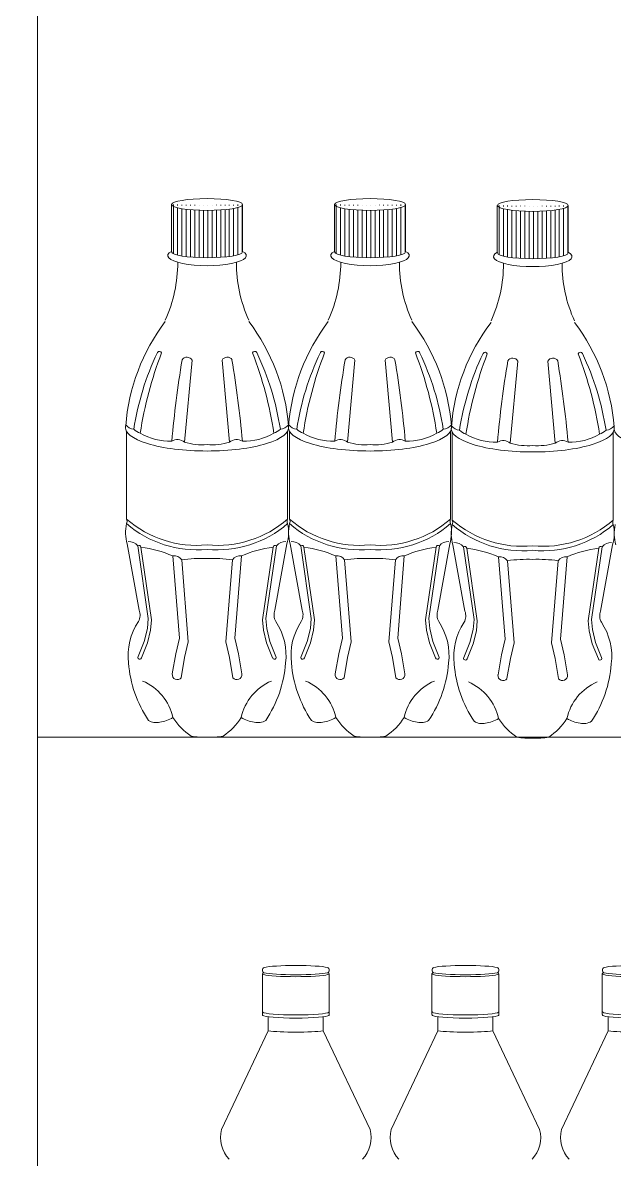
# Model space of a CAD drawing. Header units: millimetres. Extents: x 1287 to 21021, y -1522 to 4173.
# Drawn here: x 9291.79 to 9309.25, y 3402.32 to 3435.86 of the extents above; entities that cross this region are included whole.
import ezdxf

# ---------------------------------------------------------------- set-up
doc = ezdxf.new("R2010")
doc.units = ezdxf.units.MM

# ---------------------------------------------------------------- blocks, each defined once
blk = doc.blocks.new('şişe dolabı')
at = {"lineweight": 9}
h = blk.add_hatch(dxfattribs=at)
h.set_pattern_fill('LINE', scale=0.04, angle=90, style=0)
h.set_pattern_definition([(90, (9713.4335, 3674.94596), (-0.127, 8e-18), [])])
edge = h.paths.add_edge_path()
edge.add_ellipse((9741.594, 3726.285), major_axis=(1.045, 0), ratio=0.166366, start_angle=180, end_angle=360, ccw=False)
edge.add_line((9740.549, 3726.248), (9740.549, 3724.888))
edge.add_ellipse((9741.594, 3724.888), major_axis=(1.045, 0), ratio=0.166366, start_angle=180, end_angle=360)
edge.add_line((9742.64, 3724.888), (9742.64, 3726.248))
h = blk.add_hatch(dxfattribs=at)
h.set_pattern_fill('LINE', scale=0.04, angle=90, style=0)
h.set_pattern_definition([(90, (9718.24174, 3674.94596), (-0.127, 8e-18), [])])
edge = h.paths.add_edge_path()
edge.add_ellipse((9746.403, 3726.285), major_axis=(1.045, 0), ratio=0.166366, start_angle=180, end_angle=360, ccw=False)
edge.add_line((9745.357, 3726.248), (9745.357, 3724.888))
edge.add_ellipse((9746.403, 3724.888), major_axis=(1.045, 0), ratio=0.166366, start_angle=180, end_angle=360)
edge.add_line((9747.448, 3724.888), (9747.448, 3726.248))
h = blk.add_hatch(dxfattribs=at)
h.set_pattern_fill('LINE', scale=0.04, angle=90, style=0)
h.set_pattern_definition([(90, (9723.04375, 3674.91777), (-0.127, 8e-18), [])])
edge = h.paths.add_edge_path()
edge.add_ellipse((9751.205, 3726.257), major_axis=(1.045, 0), ratio=0.166366, start_angle=180, end_angle=360, ccw=False)
edge.add_line((9750.159, 3726.22), (9750.159, 3724.859))
edge.add_ellipse((9751.205, 3724.859), major_axis=(1.045, 0), ratio=0.166366, start_angle=180, end_angle=360)
edge.add_line((9752.25, 3724.859), (9752.25, 3726.22))
at = {"color": 7, "lineweight": 9}
for p, q in [((9740.549, 3726.285), (9740.549, 3724.888)), ((9742.64, 3726.285), (9742.64, 3724.888)), ((9745.357, 3726.285), (9745.357, 3724.888)), ((9747.448, 3726.285), (9747.448, 3724.888)), ((9750.159, 3726.257), (9750.159, 3724.859)), ((9752.25, 3726.257), (9752.25, 3724.859)), ((9741.15, 3721.691), (9740.93, 3719.27)), ((9742.038, 3721.691), (9742.259, 3719.27)), ((9745.958, 3721.691), (9745.738, 3719.27)), ((9746.847, 3721.691), (9747.067, 3719.27)), ((9750.76, 3721.663), (9750.54, 3719.242)), ((9751.649, 3721.663), (9751.869, 3719.242)), ((9739.218, 3719.597), (9739.218, 3717)), ((9743.97, 3719.597), (9743.97, 3717)), ((9744.026, 3719.597), (9744.026, 3717)), ((9748.779, 3719.597), (9748.779, 3717)), ((9748.828, 3719.569), (9748.828, 3716.972)), ((9753.581, 3719.569), (9753.581, 3716.972)), ((9739.241, 3716.268), (9739.593, 3714.317)), ((9739.548, 3716.213), (9739.861, 3714.068)), ((9739.645, 3716.171), (9739.958, 3714.025)), ((9743.544, 3716.171), (9743.231, 3714.025)), ((9743.64, 3716.213), (9743.327, 3714.068)), ((9743.948, 3716.268), (9743.596, 3714.317)), ((9744.049, 3716.268), (9744.401, 3714.317)), ((9744.357, 3716.213), (9744.67, 3714.068)), ((9744.453, 3716.171), (9744.766, 3714.025)), ((9748.352, 3716.171), (9748.039, 3714.025)), ((9748.449, 3716.213), (9748.135, 3714.068)), ((9748.756, 3716.268), (9748.404, 3714.317)), ((9748.851, 3716.24), (9749.203, 3714.289)), ((9749.159, 3716.185), (9749.472, 3714.04)), ((9749.255, 3716.142), (9749.568, 3713.997)), ((9753.154, 3716.142), (9752.841, 3713.997)), ((9753.251, 3716.185), (9752.937, 3714.04)), ((9753.558, 3716.24), (9753.206, 3714.289)), ((9740.582, 3715.914), (9740.778, 3713.487)), ((9740.845, 3715.803), (9741.041, 3713.376)), ((9742.344, 3715.803), (9742.148, 3713.376)), ((9742.607, 3715.914), (9742.411, 3713.487)), ((9745.39, 3715.914), (9745.586, 3713.487)), ((9745.653, 3715.803), (9745.849, 3713.376)), ((9747.152, 3715.803), (9746.956, 3713.376)), ((9747.415, 3715.914), (9747.219, 3713.487)), ((9750.192, 3715.886), (9750.388, 3713.459)), ((9750.455, 3715.775), (9750.651, 3713.348)), ((9751.954, 3715.775), (9751.758, 3713.348)), ((9752.217, 3715.886), (9752.021, 3713.459)), ((9739.861, 3714.068), (9739.833, 3713.771)), ((9739.958, 3714.025), (9739.93, 3713.728)), ((9743.231, 3714.025), (9743.259, 3713.728)), ((9743.327, 3714.068), (9743.355, 3713.771)), ((9744.67, 3714.068), (9744.642, 3713.771)), ((9744.766, 3714.025), (9744.738, 3713.728)), ((9748.039, 3714.025), (9748.067, 3713.728)), ((9748.135, 3714.068), (9748.163, 3713.771)), ((9749.472, 3714.04), (9749.444, 3713.743)), ((9752.937, 3714.04), (9752.966, 3713.743)), ((9739.833, 3713.771), (9739.74, 3713.394)), ((9739.93, 3713.728), (9739.837, 3713.351)), ((9743.259, 3713.728), (9743.352, 3713.351)), ((9743.355, 3713.771), (9743.449, 3713.394)), ((9744.642, 3713.771), (9744.548, 3713.394)), ((9744.738, 3713.728), (9744.645, 3713.351)), ((9748.067, 3713.728), (9748.16, 3713.351)), ((9748.163, 3713.771), (9748.257, 3713.394)), ((9749.444, 3713.743), (9749.35, 3713.365)), ((9749.54, 3713.7), (9749.447, 3713.323)), ((9749.568, 3713.997), (9749.54, 3713.7)), ((9752.841, 3713.997), (9752.869, 3713.7)), ((9752.869, 3713.7), (9752.962, 3713.323)), ((9752.966, 3713.743), (9753.059, 3713.365)), ((9739.74, 3713.394), (9739.562, 3712.948)), ((9739.837, 3713.351), (9739.658, 3712.906)), ((9740.778, 3713.487), (9740.67, 3713.029)), ((9741.041, 3713.376), (9740.933, 3712.918)), ((9742.148, 3713.376), (9742.256, 3712.918)), ((9742.411, 3713.487), (9742.519, 3713.029)), ((9743.352, 3713.351), (9743.53, 3712.906)), ((9743.449, 3713.394), (9743.627, 3712.948)), ((9744.548, 3713.394), (9744.37, 3712.948)), ((9744.645, 3713.351), (9744.467, 3712.906)), ((9745.586, 3713.487), (9745.478, 3713.029)), ((9745.849, 3713.376), (9745.741, 3712.918)), ((9746.956, 3713.376), (9747.064, 3712.918)), ((9747.219, 3713.487), (9747.327, 3713.029)), ((9748.16, 3713.351), (9748.339, 3712.906)), ((9748.257, 3713.394), (9748.435, 3712.948)), ((9749.35, 3713.365), (9749.172, 3712.92)), ((9750.388, 3713.459), (9750.28, 3713.001)), ((9750.651, 3713.348), (9750.543, 3712.89)), ((9751.758, 3713.348), (9751.866, 3712.89)), ((9752.021, 3713.459), (9752.129, 3713.001)), ((9753.059, 3713.365), (9753.237, 3712.92)), ((9740.67, 3713.029), (9740.569, 3712.433)), ((9742.519, 3713.029), (9742.62, 3712.433)), ((9745.478, 3713.029), (9745.377, 3712.433)), ((9747.327, 3713.029), (9747.428, 3712.433)), ((9749.447, 3713.323), (9749.269, 3712.877)), ((9752.962, 3713.323), (9753.141, 3712.877)), ((9740.933, 3712.918), (9740.832, 3712.322)), ((9742.256, 3712.918), (9742.357, 3712.322)), ((9745.741, 3712.918), (9745.64, 3712.322)), ((9747.064, 3712.918), (9747.165, 3712.322)), ((9750.28, 3713.001), (9750.179, 3712.405)), ((9750.543, 3712.89), (9750.442, 3712.294)), ((9751.866, 3712.89), (9751.967, 3712.294)), ((9752.129, 3713.001), (9752.23, 3712.405)), ((9743.226, 3703.585), (9743.226, 3702.475)), ((9745.198, 3702.475), (9745.198, 3703.585)), ((9748.231, 3703.585), (9748.231, 3702.475)), ((9750.203, 3702.475), (9750.203, 3703.585)), ((9753.257, 3703.585), (9753.257, 3702.475)), ((9743.226, 3702.381), (9743.226, 3702.472)), ((9743.401, 3702.315), (9743.401, 3701.9)), ((9745.024, 3702.315), (9745.024, 3701.9)), ((9745.198, 3702.381), (9745.198, 3702.475)), ((9748.231, 3702.381), (9748.231, 3702.472)), ((9748.405, 3702.315), (9748.405, 3701.9)), ((9750.029, 3702.315), (9750.029, 3701.9)), ((9750.203, 3702.381), (9750.203, 3702.475)), ((9753.257, 3702.381), (9753.257, 3702.472)), ((9753.432, 3702.315), (9753.432, 3701.9)), ((9743.401, 3701.9), (9742.022, 3698.992)), ((9745.024, 3701.9), (9746.403, 3698.992)), ((9748.405, 3701.9), (9747.027, 3698.992)), ((9750.029, 3701.9), (9751.408, 3698.992)), ((9753.432, 3701.9), (9752.053, 3698.992))]:
    blk.add_line(p, q, dxfattribs=at)
at = {"lineweight": 9}
blk.add_line((9736.594, 3710.566), (9819.594, 3710.566), dxfattribs=at)
blk.add_lwpolyline([(9736.594, 3780.766), (9819.594, 3780.766), (9819.594, 3575.766), (9736.594, 3575.766)], close=True, dxfattribs=at)
at = {"color": 7, "lineweight": 9}
for centre, radius, start, end in [((9736.655, 3724.568), 4.074, 335.47, 0.1502), ((9746.533, 3724.568), 4.074, 179.8498, 204.53), ((9741.464, 3724.568), 4.074, 335.47, 0.1502), ((9751.342, 3724.568), 4.074, 179.8498, 204.53), ((9746.266, 3724.54), 4.074, 335.47, 0.1502), ((9756.144, 3724.54), 4.074, 179.8498, 204.53), ((9745.034, 3719.299), 5.859, 142.8669, 175.5508), ((9738.155, 3719.299), 5.859, 4.4492, 37.1331), ((9749.842, 3719.299), 5.859, 142.8669, 175.5508), ((9742.963, 3719.299), 5.859, 4.4492, 37.1331), ((9754.644, 3719.27), 5.859, 142.8669, 175.5508), ((9747.765, 3719.27), 5.859, 4.4492, 37.1331), ((9747.49, 3718.414), 8.152, 154.5416, 171.264), ((9750.509, 3717.913), 11.005, 158.7389, 171.5101), ((9740.188, 3721.884), 0.0677, 17.1092, 149.9066), ((9741.001, 3721.612), 0.169, 27.8675, 147.731), ((9742.188, 3721.612), 0.169, 32.269, 152.1325), ((9743.001, 3721.884), 0.0677, 30.0934, 162.8908), ((9732.68, 3717.913), 11.005, 8.4899, 21.2611), ((9735.699, 3718.414), 8.152, 8.736, 25.4584), ((9752.298, 3718.414), 8.152, 154.5416, 171.264), ((9755.317, 3717.913), 11.005, 158.7389, 171.5101), ((9744.996, 3721.884), 0.0677, 17.1092, 149.9066), ((9745.809, 3721.612), 0.169, 27.8675, 147.731), ((9746.996, 3721.612), 0.169, 32.269, 152.1325), ((9747.809, 3721.884), 0.0677, 30.0934, 162.8908), ((9737.488, 3717.913), 11.005, 8.4899, 21.2611), ((9740.507, 3718.414), 8.152, 8.736, 25.4584), ((9757.1, 3718.385), 8.152, 154.5416, 171.264), ((9760.119, 3717.885), 11.005, 158.7389, 171.5101), ((9749.798, 3721.856), 0.0677, 17.1092, 149.9066), ((9750.611, 3721.584), 0.169, 27.8675, 147.731), ((9751.798, 3721.584), 0.169, 32.269, 152.1325), ((9752.611, 3721.856), 0.0677, 30.0934, 162.8908), ((9742.29, 3717.885), 11.005, 8.4899, 21.2611), ((9745.309, 3718.385), 8.152, 8.736, 25.4584), ((9771.459, 3716.583), 31.025, 170.5031, 174.9739), ((9711.73, 3716.583), 31.025, 5.0261, 9.4969), ((9776.267, 3716.583), 31.025, 170.5031, 174.9739), ((9716.538, 3716.583), 31.025, 5.0261, 9.4969), ((9781.069, 3716.555), 31.025, 170.5031, 174.9739), ((9721.34, 3716.555), 31.025, 5.0261, 9.4969), ((9739.461, 3719.989), 0.338, 217.8637, 265.0175), ((9743.727, 3719.989), 0.338, 274.9825, 322.1363), ((9744.27, 3719.989), 0.338, 217.8637, 265.0175), ((9748.535, 3719.989), 0.338, 274.9825, 322.1363), ((9749.072, 3719.961), 0.338, 217.8637, 265.0175), ((9753.337, 3719.961), 0.338, 274.9825, 322.1363), ((9739.904, 3720.229), 0.746, 230.7215, 247.9232), ((9740.503, 3721.045), 1.745, 239.7561, 271.6313), ((9742.686, 3721.045), 1.745, 268.3687, 300.2439), ((9743.284, 3720.229), 0.746, 292.0768, 309.2785), ((9744.713, 3720.229), 0.746, 230.7215, 247.9232), ((9745.311, 3721.045), 1.745, 239.7561, 271.6313), ((9747.494, 3721.045), 1.745, 268.3687, 300.2439), ((9748.092, 3720.229), 0.746, 292.0768, 309.2785), ((9749.515, 3720.201), 0.746, 230.7215, 247.9232), ((9750.113, 3721.017), 1.745, 239.7561, 271.6313), ((9752.296, 3721.017), 1.745, 268.3687, 300.2439), ((9752.894, 3720.201), 0.746, 292.0768, 309.2785), ((9740.72, 3719.033), 0.316, 48.6304, 122.0332), ((9741.457, 3721.056), 1.862, 253.557, 274.2423), ((9741.732, 3721.056), 1.862, 265.7577, 286.443), ((9742.468, 3719.033), 0.316, 57.9668, 131.3696), ((9745.529, 3719.033), 0.316, 48.6304, 122.0332), ((9746.265, 3721.056), 1.862, 253.557, 274.2423), ((9746.54, 3721.056), 1.862, 265.7577, 286.443), ((9747.276, 3719.033), 0.316, 57.9668, 131.3696), ((9750.331, 3719.005), 0.316, 48.6304, 122.0332), ((9751.067, 3721.028), 1.862, 253.557, 274.2423), ((9751.342, 3721.028), 1.862, 265.7577, 286.443), ((9752.078, 3719.005), 0.316, 57.9668, 131.3696), ((9740.382, 3716.612), 1.192, 167.5535, 196.747), ((9741.292, 3719.394), 3.167, 229.0989, 275.4821), ((9739.089, 3716.934), 0.145, 333.0533, 26.9467), ((9741.292, 3719.262), 3.167, 229.0989, 275.4821), ((9741.897, 3719.394), 3.167, 264.5179, 310.9011), ((9741.897, 3719.262), 3.167, 264.5179, 310.9011), ((9742.807, 3716.612), 1.192, 343.253, 12.4465), ((9744.1, 3716.934), 0.145, 153.0533, 206.9467), ((9745.19, 3716.612), 1.192, 167.5535, 196.747), ((9746.1, 3719.394), 3.167, 229.0989, 275.4821), ((9743.897, 3716.934), 0.145, 333.0533, 26.9467), ((9746.1, 3719.262), 3.167, 229.0989, 275.4821), ((9746.705, 3719.394), 3.167, 264.5179, 310.9011), ((9746.705, 3719.262), 3.167, 264.5179, 310.9011), ((9747.615, 3716.612), 1.192, 343.253, 12.4465), ((9748.908, 3716.934), 0.145, 153.0533, 206.9467), ((9749.992, 3716.583), 1.192, 167.5535, 196.747), ((9750.902, 3719.366), 3.167, 229.0989, 275.4821), ((9748.699, 3716.906), 0.145, 333.0533, 26.9467), ((9750.902, 3719.234), 3.167, 229.0989, 275.4821), ((9751.507, 3719.366), 3.167, 264.5179, 310.9011), ((9751.507, 3719.234), 3.167, 264.5179, 310.9011), ((9752.417, 3716.583), 1.192, 343.253, 12.4465), ((9753.71, 3716.906), 0.145, 153.0533, 206.9467), ((9754.801, 3716.583), 1.192, 167.5535, 196.747), ((9739.277, 3715.979), 0.359, 40.8817, 91.164), ((9739.585, 3716.166), 0.0599, 4.3476, 127.8576), ((9739.281, 3713.009), 3.182, 65.8855, 83.4441), ((9743.907, 3713.009), 3.182, 96.5559, 114.1145), ((9743.604, 3716.166), 0.0599, 52.1424, 175.6524), ((9743.912, 3715.979), 0.359, 88.836, 139.1183), ((9744.085, 3715.979), 0.359, 40.8817, 91.164), ((9744.393, 3716.166), 0.0599, 4.3476, 127.8576), ((9744.09, 3713.009), 3.182, 65.8855, 83.4441), ((9748.715, 3713.009), 3.182, 96.5559, 114.1145), ((9748.412, 3716.166), 0.0599, 52.1424, 175.6524), ((9748.72, 3715.979), 0.359, 88.836, 139.1183), ((9748.887, 3715.95), 0.359, 40.8817, 91.164), ((9749.195, 3716.138), 0.0599, 4.3476, 127.8576), ((9748.892, 3712.981), 3.182, 65.8855, 83.4441), ((9753.517, 3712.981), 3.182, 96.5559, 114.1145), ((9753.214, 3716.138), 0.0599, 52.1424, 175.6524), ((9753.522, 3715.95), 0.359, 88.836, 139.1183), ((9740.631, 3715.663), 0.256, 33.2178, 101.0314), ((9741.433, 3711.695), 4.149, 87.7779, 98.1583), ((9741.755, 3711.695), 4.149, 81.8417, 92.2221), ((9742.558, 3715.663), 0.256, 78.9686, 146.7822), ((9745.439, 3715.663), 0.256, 33.2178, 101.0314), ((9746.242, 3711.695), 4.149, 87.7779, 98.1583), ((9746.563, 3711.695), 4.149, 81.8417, 92.2221), ((9747.366, 3715.663), 0.256, 78.9686, 146.7822), ((9750.241, 3715.634), 0.256, 33.2178, 101.0314), ((9751.044, 3711.667), 4.149, 87.7779, 98.1583), ((9751.365, 3711.667), 4.149, 81.8417, 92.2221), ((9752.168, 3715.634), 0.256, 78.9686, 146.7822), ((9739.229, 3714.177), 0.389, 330.2047, 21.0695), ((9743.959, 3714.177), 0.389, 158.9305, 209.7953), ((9744.037, 3714.177), 0.389, 330.2047, 21.0695), ((9748.768, 3714.177), 0.389, 158.9305, 209.7953), ((9748.839, 3714.149), 0.389, 330.2047, 21.0695), ((9753.57, 3714.149), 0.389, 158.9305, 209.7953), ((9741.08, 3712.977), 1.817, 146.353, 187.0356), ((9742.109, 3712.977), 1.817, 352.9644, 33.647), ((9745.888, 3712.977), 1.817, 146.353, 187.0356), ((9746.917, 3712.977), 1.817, 352.9644, 33.647), ((9750.69, 3712.949), 1.817, 146.353, 187.0356), ((9751.719, 3712.949), 1.817, 352.9644, 33.647), ((9742.785, 3713.026), 3.519, 184.4312, 213.9131), ((9739.608, 3712.921), 0.0531, 149.6058, 342.5995), ((9740.404, 3713.026), 3.519, 326.0869, 355.5688), ((9743.581, 3712.921), 0.0531, 197.4005, 30.3942), ((9747.593, 3713.026), 3.519, 184.4312, 213.9131), ((9744.416, 3712.921), 0.0531, 149.6058, 342.5995), ((9745.212, 3713.026), 3.519, 326.0869, 355.5688), ((9748.389, 3712.921), 0.0531, 197.4005, 30.3942), ((9752.395, 3712.998), 3.519, 184.4312, 213.9131), ((9749.218, 3712.893), 0.0531, 149.6058, 342.5995), ((9750.014, 3712.998), 3.519, 326.0869, 355.5688), ((9753.191, 3712.893), 0.0531, 197.4005, 30.3942), ((9740.715, 3712.413), 0.148, 172.0326, 322.2167), ((9742.474, 3712.413), 0.148, 217.7833, 7.9674), ((9745.523, 3712.413), 0.148, 172.0326, 322.2167), ((9747.282, 3712.413), 0.148, 217.7833, 7.9674), ((9750.325, 3712.384), 0.148, 172.0326, 322.2167), ((9752.084, 3712.384), 0.148, 217.7833, 7.9674), ((9739.094, 3710.82), 1.527, 12.2077, 66.8778), ((9744.094, 3710.82), 1.527, 113.1222, 167.7923), ((9743.903, 3710.82), 1.527, 12.2077, 66.8778), ((9748.903, 3710.82), 1.527, 113.1222, 167.7923), ((9748.705, 3710.792), 1.527, 12.2077, 66.8778), ((9753.705, 3710.792), 1.527, 113.1222, 167.7923), ((9740.102, 3711.446), 0.451, 238.244, 282.5613), ((9739.999, 3712.187), 1.198, 279.6278, 299.3435), ((9742.224, 3712.218), 1.959, 213.2722, 235.8121), ((9740.964, 3712.218), 1.959, 304.1879, 326.7278), ((9743.189, 3712.187), 1.198, 240.6565, 260.3722), ((9743.087, 3711.446), 0.451, 257.4387, 301.756), ((9744.91, 3711.446), 0.451, 238.244, 282.5613), ((9744.808, 3712.187), 1.198, 279.6278, 299.3435), ((9747.033, 3712.218), 1.959, 213.2722, 235.8121), ((9745.773, 3712.218), 1.959, 304.1879, 326.7278), ((9747.998, 3712.187), 1.198, 240.6565, 260.3722), ((9747.895, 3711.446), 0.451, 257.4387, 301.756), ((9749.712, 3711.418), 0.451, 238.244, 282.5613), ((9749.61, 3712.159), 1.198, 279.6278, 299.3435), ((9751.835, 3712.189), 1.959, 213.2722, 235.8121), ((9750.575, 3712.189), 1.959, 304.1879, 326.7278), ((9752.8, 3712.159), 1.198, 240.6565, 260.3722), ((9752.697, 3711.418), 0.451, 257.4387, 301.756), ((9741.492, 3712.566), 2.003, 259.4054, 272.9298), ((9741.697, 3712.566), 2.003, 267.0702, 280.5946), ((9746.3, 3712.566), 2.003, 259.4054, 272.9298), ((9746.505, 3712.566), 2.003, 267.0702, 280.5946), ((9751.102, 3712.538), 2.003, 259.4054, 272.9298), ((9751.307, 3712.538), 2.003, 267.0702, 280.5946), ((9743.312, 3703.692), 0.0851, 112.2628, 247.7372), ((9745.113, 3703.692), 0.0851, 292.2628, 67.7372), ((9748.317, 3703.692), 0.0851, 112.2628, 247.7372), ((9750.118, 3703.692), 0.0851, 292.2628, 67.7372), ((9753.343, 3703.692), 0.0851, 112.2628, 247.7372), ((9743.253, 3702.472), 0.0267, 174.0315, 232.1778), ((9743.253, 3702.378), 0.0267, 174.0315, 232.1778), ((9745.171, 3702.472), 0.0267, 307.8222, 5.9685), ((9745.171, 3702.378), 0.0267, 307.8222, 5.9685), ((9748.258, 3702.472), 0.0267, 174.0315, 232.1778), ((9748.258, 3702.378), 0.0267, 174.0315, 232.1778), ((9750.176, 3702.472), 0.0267, 307.8222, 5.9685), ((9750.176, 3702.378), 0.0267, 307.8222, 5.9685), ((9753.284, 3702.472), 0.0267, 174.0315, 232.1778), ((9753.284, 3702.378), 0.0267, 174.0315, 232.1778), ((9742.924, 3698.754), 0.933, 165.2281, 223.4781), ((9745.501, 3698.754), 0.933, 316.5219, 14.7719), ((9747.929, 3698.754), 0.933, 165.2281, 223.4781), ((9750.506, 3698.754), 0.933, 316.5219, 14.7719), ((9752.955, 3698.754), 0.933, 165.2281, 223.4781)]:
    blk.add_arc(centre, radius, start, end, dxfattribs=at)
for centre in [(9741.594, 3726.285), (9746.403, 3726.285), (9751.205, 3726.257)]:
    blk.add_ellipse(centre, major_axis=(1.045, 0), ratio=0.166366, dxfattribs=at)
at = {"color": 7, "lineweight": 9, "extrusion": (0, 0, -1)}
for centre, major_axis, ratio, start_param, end_param in [((9741.594, 3724.775), (-1.159, 0), 0.254188, 2.694786, 6.729992), ((9746.403, 3724.775), (-1.159, 0), 0.254188, 2.694786, 6.729992), ((9751.205, 3724.747), (-1.159, 0), 0.254188, 2.694786, 6.729992), ((9741.594, 3719.708), (-2.407, 0), 0.289681, 3.077687, 4.712389), ((9746.403, 3719.708), (-2.407, 0), 0.289681, 3.077687, 4.712389), ((9751.205, 3719.68), (-2.407, 0), 0.289681, 3.077687, 4.712389), ((9744.212, 3703.743), (-0.986, 0), 0.087618, 1.570796, 2.812571), ((9749.217, 3703.743), (-0.986, 0), 0.087618, 1.570796, 2.812571), ((9744.212, 3703.585), (0.986, 0), 0.087618, 5.954164, 9.753799), ((9744.212, 3703.641), (0.986, 0), 0.087618, 1.570796, 2.812571), ((9749.217, 3703.585), (0.986, 0), 0.087618, 5.954164, 9.753799), ((9749.217, 3703.641), (0.986, 0), 0.087618, 1.570796, 2.812571), ((9754.243, 3703.585), (0.986, 0), 0.087618, 5.954164, 9.753799), ((9754.243, 3703.641), (0.986, 0), 0.087618, 1.570796, 2.812571), ((9744.22, 3702.458), (0.986, 0), 0.087618, 7.861459, 9.349263), ((9744.22, 3702.363), (0.986, 0), 0.087618, 7.861459, 9.349263), ((9749.224, 3702.458), (0.986, 0), 0.087618, 7.861459, 9.349263), ((9749.224, 3702.363), (0.986, 0), 0.087618, 7.861459, 9.349263), ((9754.251, 3702.458), (0.986, 0), 0.087618, 7.861459, 9.349263), ((9754.251, 3702.363), (0.986, 0), 0.087618, 7.861459, 9.349263), ((9744.22, 3701.948), (0.986, 0), 0.087618, 7.861459, 8.83468), ((9749.224, 3701.948), (0.986, 0), 0.087618, 7.861459, 8.83468), ((9754.251, 3701.948), (0.986, 0), 0.087618, 7.861459, 8.83468)]:
    blk.add_ellipse(centre, major_axis=major_axis, ratio=ratio, start_param=start_param, end_param=end_param, dxfattribs=at)
at = {"color": 7, "lineweight": 9}
for centre, major_axis, ratio, start_param, end_param in [((9741.594, 3724.888), (1.045, 0), 0.166366, 3.141593, 6.283185), ((9746.403, 3724.888), (1.045, 0), 0.166366, 3.141593, 6.283185), ((9751.205, 3724.859), (1.045, 0), 0.166366, 3.141593, 6.283185), ((9741.594, 3719.708), (2.407, 0), 0.289681, 3.077687, 4.712389), ((9746.403, 3719.708), (2.407, 0), 0.289681, 3.077687, 4.712389), ((9751.205, 3719.68), (2.407, 0), 0.289681, 3.077687, 4.712389), ((9756.013, 3719.68), (2.407, 0), 0.289681, 3.077687, 4.712389), ((9744.212, 3703.743), (0.986, 0), 0.087618, 1.570796, 2.812571), ((9749.217, 3703.743), (0.986, 0), 0.087618, 1.570796, 2.812571), ((9754.243, 3703.743), (0.986, 0), 0.087618, 1.570796, 2.812571), ((9744.212, 3703.641), (-0.986, 0), 0.087618, 1.570796, 2.812571), ((9749.217, 3703.641), (-0.986, 0), 0.087618, 1.570796, 2.812571), ((9744.205, 3702.458), (-0.986, 0), 0.087618, 7.861459, 9.349263), ((9744.205, 3702.363), (-0.986, 0), 0.087618, 7.861459, 9.349263), ((9749.21, 3702.458), (-0.986, 0), 0.087618, 7.861459, 9.349263), ((9749.21, 3702.363), (-0.986, 0), 0.087618, 7.861459, 9.349263), ((9744.205, 3701.948), (-0.986, 0), 0.087618, 7.861459, 8.83468), ((9749.21, 3701.948), (-0.986, 0), 0.087618, 7.861459, 8.83468)]:
    blk.add_ellipse(centre, major_axis=major_axis, ratio=ratio, start_param=start_param, end_param=end_param, dxfattribs=at)

msp = doc.modelspace()

# ---------------------------------------------------------------- hatches: boundary and pattern name
h = msp.add_hatch(color=256)
h.dxf.hatch_style = 1
h.paths.add_polyline_path([(10598.775, 584.53), (10598.775, 4059.675), (5942.638, 4059.675), (5942.638, 584.53)])
h.paths.add_polyline_path([(5962.638, 604.53), (5962.638, 4039.675), (10578.775, 4039.675), (10578.775, 604.53)], flags=16)
h.paths.add_polyline_path([(6519.893, 778.27), (6520.667, 3865.935), (6536.057, 3865.935), (6535.283, 778.27)], flags=0)
h.paths.add_polyline_path([(6015.638, 1487.424), (6015.635, 1502.885), (6468.358, 1502.885), (6468.358, 1487.495)], flags=0)
h.paths.add_polyline_path([(6080.278, 1558.408), (6080.278, 1881.292), (6183.601, 1881.292), (6183.601, 1558.408)], flags=0)
h.paths.add_polyline_path([(6071.667, 1891.8), (6037.227, 1891.8), (6054.447, 1921.935)], flags=0)
h.paths.add_polyline_path([(6015.635, 1969.703), (6015.638, 1985.164), (6468.358, 1985.093), (6468.358, 1969.703)], flags=0)
h.paths.add_polyline_path([(6015.521, 2302.178), (6015.523, 2317.639), (6468.243, 2317.568), (6468.243, 2302.178)], flags=0)
h.paths.add_polyline_path([(6015.556, 2537.898), (6015.558, 2553.359), (6468.278, 2553.288), (6468.278, 2537.898)], flags=0)
h.paths.add_polyline_path([(6015.591, 2763.088), (6015.594, 2778.549), (6468.313, 2778.478), (6468.313, 2763.088)], flags=0)
h.paths.add_polyline_path([(6015.635, 2988.278), (6015.638, 3003.739), (6468.358, 3003.668), (6468.358, 2988.278)], flags=0)
h.paths.add_polyline_path([(6015.635, 3269.753), (6015.638, 3285.214), (6468.358, 3285.143), (6468.358, 3269.753)], flags=0)
h.paths.add_polyline_path([(6015.635, 3569.858), (6015.638, 3585.319), (6468.358, 3585.248), (6468.358, 3569.858)], flags=0)
h.paths.add_polyline_path([(6011.198, 802.859), (6502.295, 802.859), (6502.295, 1366.204), (6011.198, 1366.204)], flags=8)
h.paths.add_polyline_path([(6032.866, 1386.231), (6154.175, 1386.231), (6154.175, 1444.648), (6032.866, 1444.648)], flags=8)
h.paths.add_polyline_path([(6083.249, 2022.59), (6419.744, 2022.59), (6419.744, 2188.638), (6083.249, 2188.638)], flags=8)
h.paths.add_polyline_path([(6032.989, 3510.142), (6274.583, 3510.142), (6274.583, 3568.56), (6032.989, 3568.56)], flags=8)
h.paths.add_polyline_path([(6192.211, 1890.769), (6318.904, 1890.769), (6318.904, 1916.599), (6192.211, 1916.599)], flags=8)
h.paths.add_polyline_path([(6096.728, 1889.902), (6173.401, 1889.902), (6173.401, 1915.733), (6096.728, 1915.733)], flags=8)
h.paths.add_polyline_path([(6219.686, 3657.173), (6505.428, 3657.173), (6505.428, 3704.638), (6219.686, 3704.638)], flags=8)

# ---------------------------------------------------------------- block references
msp.add_blockref('şişe dolabı', (-444.361, -295.787))

doc.saveas('drawing.dxf')
